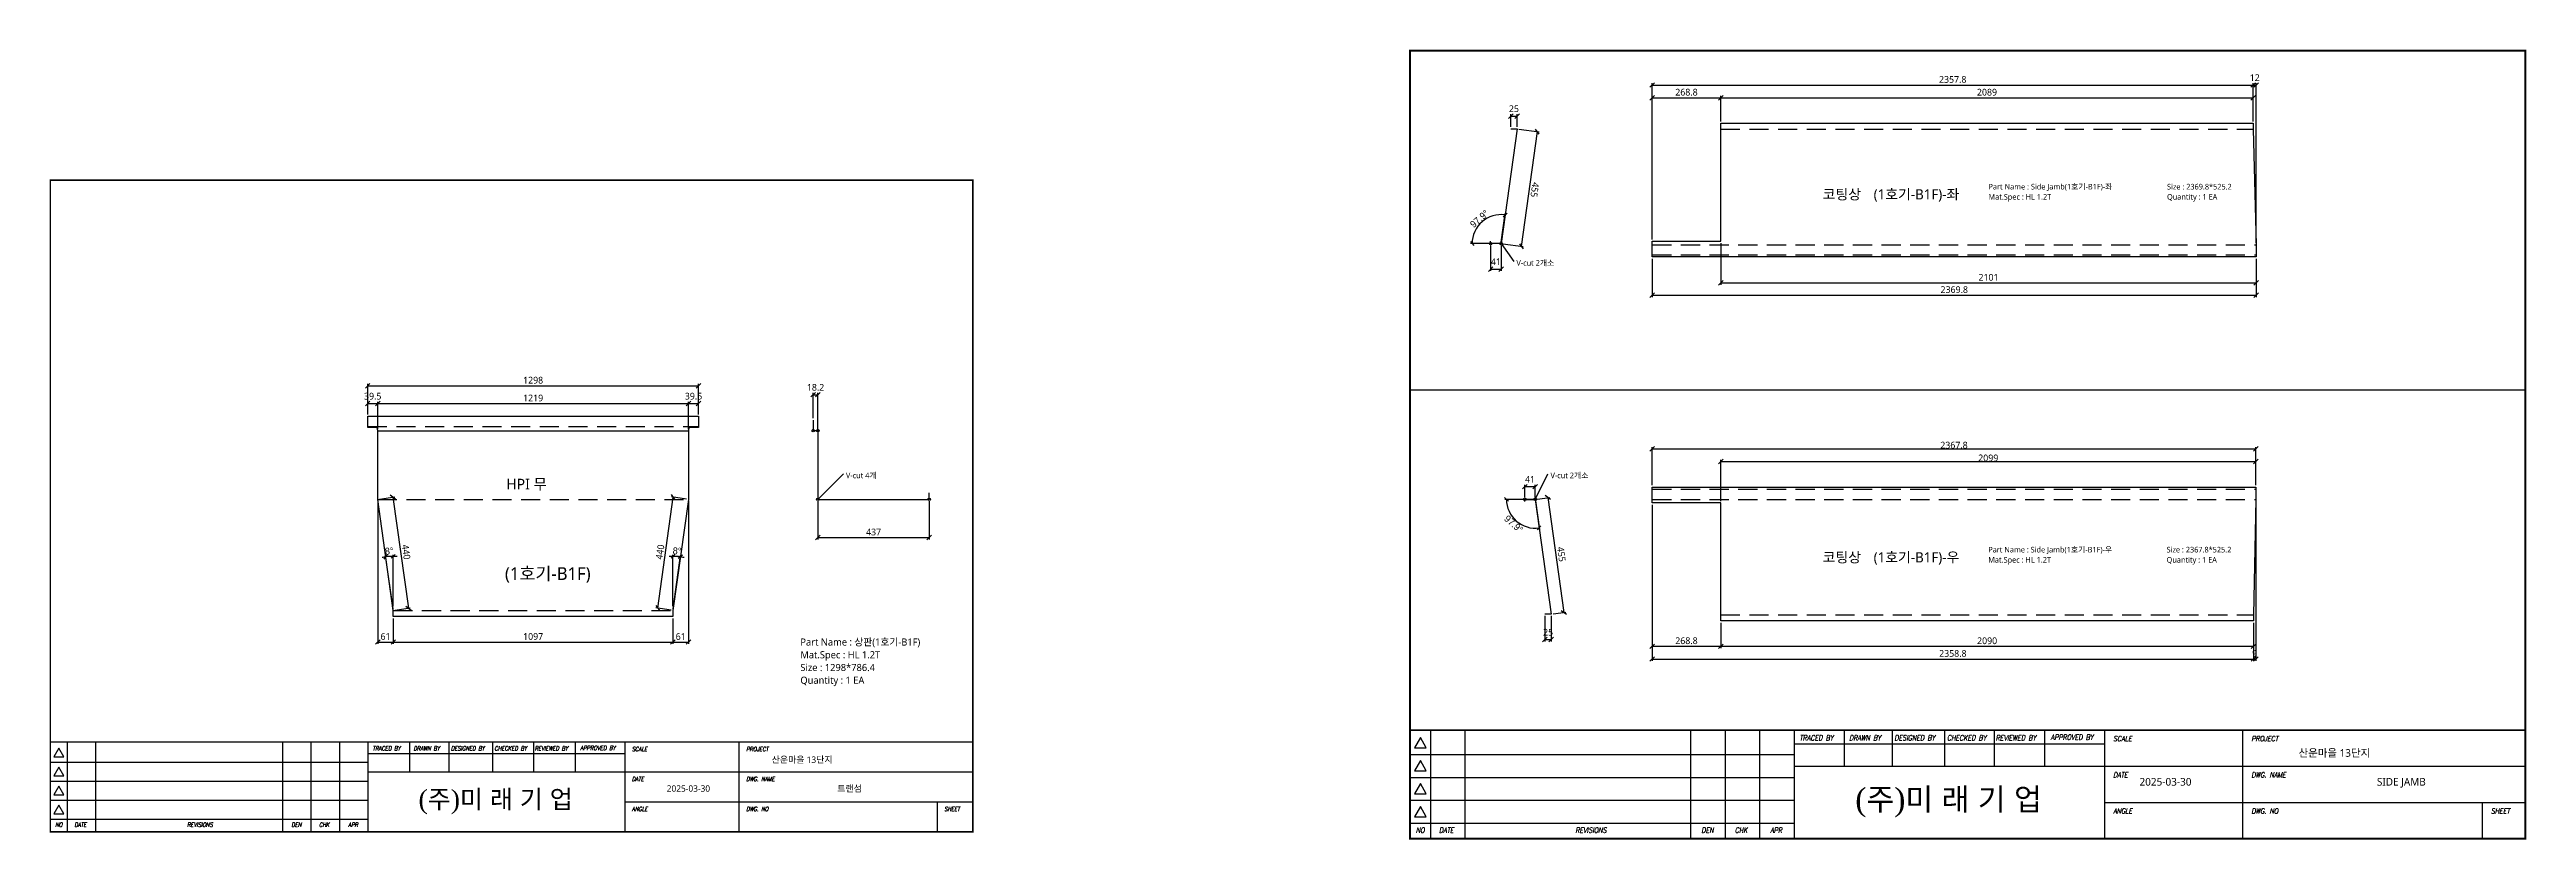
# Model space of a CAD drawing. Extents: x 674 to 10492, y -109346 to 1748.
# Drawn here: x 712 to 10430, y -57336 to -54234 of the extents above; entities that cross this region are included whole.
import ezdxf
from ezdxf.enums import TextEntityAlignment as Align

# ---------------------------------------------------------------- set-up
doc = ezdxf.new("R2010")
doc.units = 0
doc.header["$LTSCALE"] = 10
doc.header["$MEASUREMENT"] = 0
doc.linetypes.add('DASHED2', pattern=[0.375, 0.25, -0.125])
doc.layers.get('0').update_dxf_attribs({"linetype": 'CONTINUOUS'})
for name, color, linetype in [('22', 8, 'DASHED2'), ('dim', 3, 'CONTINUOUS'), ('FROM', 7, 'CONTINUOUS'), ('HIDDEN2', 8, 'CONTINUOUS'), ('레이져', 7, 'CONTINUOUS')]:
    doc.layers.add(name, color=color, linetype=linetype)
doc.styles.add('G1', font='batang.ttc', dxfattribs={"height": 20})
doc.styles.add('ITALICT', font='italict')
doc.styles.add('JKW', font='')
doc.styles.add('MIRAESTYLE', font='gulim.ttc')
doc.styles.add('YCKIM', font='gulim.ttc')
doc.styles.get('JKW').set_extended_font_data('NanumGothic')
doc.dimstyles.new('MIRAE', dxfattribs={"dimscale": 100, "dimtxt": 0.25, "dimasz": 0.15, "dimexe": 0.06, "dimexo": 0.06, "dimgap": 0.07, "dimtad": 1, "dimdec": 1, "dimtxsty": 'YCKIM', "dimblk": 'OBLIQUE', "dimcen": 2.5, "dimclrd": 3, "dimclre": 3, "dimclrt": 256, "dimadec": 1, "dimazin": 3, "dimtfac": 0.5, "dimtix": 1, "dimtmove": 0, "dimatfit": 3, "dimldrblk": 'OBLIQUE'})
doc.dimstyles.get("Standard").update_dxf_attribs({"dimtxt": 2.5, "dimasz": 2.5, "dimexe": 1.25, "dimexo": 0.625, "dimtad": 1, "dimtxsty": 'MIRAESTYLE', "dimcen": 2.5, "dimazin": 3, "dimtfac": 1, "dimtmove": 0, "dimatfit": 3})
doc.dimstyles.new('미래', dxfattribs={"dimscale": 120, "dimtxt": 0.2, "dimasz": 0.15, "dimexe": 0.06, "dimexo": 0.06, "dimgap": 0.07, "dimtad": 1, "dimdec": 1, "dimlfac": -1, "dimtxsty": 'JKW', "dimblk": 'OBLIQUE', "dimcen": 2.5, "dimclrd": 3, "dimclre": 3, "dimclrt": 256, "dimadec": 1, "dimazin": 2, "dimtfac": 0.5, "dimtmove": 1, "dimatfit": 3, "dimarcsym": 1})

# ---------------------------------------------------------------- blocks, each defined once
blk = doc.blocks.new('_OBLIQUE')
at = {"color": 0, "linetype": 'ByBlock'}
blk.add_line((-0.5, -0.5), (0.5, 0.5), dxfattribs=at)
blk = doc.blocks.new('3')
at = {"layer": 'FROM', "color": 7}
blk.add_line((25823.5, 11169), (25823.5, 11496.2), dxfattribs=at)
at = {"layer": 'FROM', "color": 2}
for p, q in [((25885.8, 11169), (25885.8, 11496.2)), ((25989.7, 11169), (25989.7, 11496.2)), ((26670, 11169), (26670, 11496.2)), ((26773.9, 11169), (26773.9, 11496.2)), ((26877.7, 11169), (26877.7, 11496.2)), ((25823.5, 11422.9), (26981.6, 11422.9)), ((25823.5, 11353.6), (26981.6, 11353.6)), ((25823.5, 11284.4), (26981.6, 11284.4)), ((25823.5, 11215.1), (26981.6, 11215.1))]:
    blk.add_line(p, q, dxfattribs=at)
at = {"layer": 'FROM', "color": 0}
for p, q in [((26981.6, 11169), (26981.6, 11496.2)), ((27131.3, 11496.2), (27131.3, 11387.2)), ((27276.5, 11387.2), (27276.5, 11496.2)), ((27434, 11496.2), (27434, 11387.2)), ((27583.7, 11496.2), (27583.7, 11387.2)), ((27735.3, 11496.2), (27735.3, 11387.2)), ((27915.7, 11496.2), (27915.7, 11169)), ((28332.2, 11169), (28332.2, 11496.2)), ((26981.6, 11454.7), (27915.7, 11454.7)), ((26981.6, 11387.2), (29183.5, 11387.2)), ((27915.7, 11278.1), (29183.5, 11278.1))]:
    blk.add_line(p, q, dxfattribs=at)
at = {"layer": 'FROM'}
blk.add_line((29053.7, 11278.1), (29053.7, 11169), dxfattribs=at)
at = {"layer": 'FROM', "color": 0, "const_width": 5.89}
blk.add_lwpolyline([(25823.5, 11169), (29183.5, 11169), (29183.5, 13545), (25823.5, 13545)], close=True, dxfattribs=at)
at = {"layer": 'FROM', "color": 0, "const_width": 4.87}
blk.add_lwpolyline([(25823.5, 11496.2), (29183.5, 11496.2)], dxfattribs=at)
at = {"layer": 'FROM', "color": 2}
for points in [[(25854.7, 11473.5), (25836.7, 11442.3), (25872.7, 11442.3)], [(25854.7, 11404.3), (25836.7, 11373.1), (25872.7, 11373.1)], [(25854.7, 11335), (25836.7, 11303.8), (25872.7, 11303.8)], [(25854.7, 11265.7), (25836.7, 11234.6), (25872.7, 11234.6)]]:
    blk.add_lwpolyline(points, close=True, dxfattribs=at)
at = {"layer": 'FROM', "color": 4, "style": 'ITALICT', "width": 0.8}
for s, height, p in [('TRACED BY', 15.58, (26997.2, 11465)), ('DRAWN BY', 15.58, (27146.3, 11465)), ('DESIGNED BY', 15.583, (27282.8, 11465)), ('CHECKED BY', 15.58, (27441.2, 11465)), ('REVIEWED BY', 15.583, (27587.9, 11465)), ('APPROVED BY', 15.583, (27753.8, 11466.9)), ('SCALE', 15.58, (27941.7, 11462.5)), ('PROJECT', 15.58, (28358.1, 11462.5)), ('DATE', 15.58, (27941.7, 11353.4)), ('DWG. NAME', 15.58, (28358.1, 11353.4)), ('NO', 15.58, (25841.2, 11186.7)), ('DATE', 15.58, (25911.2, 11186.7)), ('REVISIONS', 15.58, (26321.6, 11186.7)), ('DEN', 15.58, (26701.4, 11186.7)), ('CHK', 15.58, (26802.1, 11186.7)), ('APR', 15.58, (26908.6, 11186.7)), ('ANGLE', 15.58, (27941.7, 11244.4)), ('DWG. NO', 15.58, (28358.1, 11244.4)), ('SHEET', 15.58, (29079.6, 11244.4))]:
    blk.add_text(s, height=height, dxfattribs=at).set_placement(p)
blk = doc.blocks.new('transom_frame')
at = {"xscale": 0.837272107773114, "yscale": 0.837272107773114, "zscale": 0.837272107773114}
blk.add_blockref('3', (-21621.3, -9351.5), dxfattribs=at)
at = {"style": 'G1'}
blk.add_text('(주)미 래 기 업', height=55.92, dxfattribs=at).set_placement((1358.1, 93.9), align=Align.MIDDLE)
blk = doc.blocks.new('side_frame')
at = {"color": 8}
blk.add_line((4557, 1833), (0, 1833), dxfattribs=at)
at = {"xscale": 1.356231088589885, "yscale": 1.356231088589885, "zscale": 1.356231088589885}
blk.add_blockref('3', (-35023, -15148), dxfattribs=at)
at = {"style": 'G1'}
blk.add_text('(주)미 래 기 업', height=90.6, dxfattribs=at).set_placement((2200, 152), align=Align.MIDDLE)

msp = doc.modelspace()

# ---------------------------------------------------------------- linework, layer by layer
for p, q in [((6470, -54545), (6407.1, -54995.63)), ((6445, -54545), (6470, -54545)), ((6366.1, -54995.63), (6366.1, -54986.63)), ((6407.1, -54995.63), (6366.1, -54995.63)), ((3708.5, -55689), (3708.5, -55730)), ((3708.5, -55730), (3726.7, -55730)), ((3726.7, -55730), (3726.7, -55730)), ((3726.7, -55730), (3726.7, -56000)), ((3726.7, -56000), (4163.7, -56000)), ((4163.7, -56000), (4163.7, -55975)), ((6500, -56009), (6500, -56000)), ((6500, -56000), (6541, -56000)), ((6541, -56000), (6603.9, -56450.63)), ((6603.9, -56450.63), (6578.9, -56450.63))]:
    msp.add_line(p, q)
at = {"color": 6}
for centre in [(6366.1, -54995.63), (6407.1, -54995.63), (3708.5, -55730), (3726.7, -55730), (3726.7, -56000), (4163.7, -56000), (6500, -56000), (6541, -56000)]:
    msp.add_circle(centre, 5, dxfattribs=at)
at = {"layer": '22', "ltscale": 30}
for p, q in [((7268.8, -54546.8), (9357.8, -54546.8)), ((7000, -55000), (9369.8, -55000)), ((7000, -55039.8), (9369.8, -55039.8)), ((1960.5, -55714.2), (3258.5, -55714.2)), ((7000, -55960.2), (9367.8, -55960.2)), ((2000, -56000), (3219, -56000)), ((7000, -56000), (9367.8, -56000)), ((2061, -56435.8), (3158, -56435.8)), ((7268.8, -56453.2), (9358.8, -56453.2))]:
    msp.add_line(p, q, dxfattribs=at)
at = {"layer": 'HIDDEN2'}
msp.add_line((2000, -55731.2), (3219, -55731.2), dxfattribs=at)
at = {"layer": '레이져'}
for p, q in [((7268.8, -54523), (9357.8, -54523)), ((7268.8, -54546.8), (7268.8, -54523)), ((7268.8, -54986.3), (7268.8, -54546.8)), ((7268.8, -54546.8), (7268.8, -54546.8)), ((9357.8, -54523), (9357.8, -54546.8)), ((9357.8, -54546.8), (9369.8, -55000)), ((7000, -55000), (7000, -54986.3)), ((7000, -54986.3), (7268.8, -54986.3)), ((7000, -55039.8), (7000, -55000)), ((9369.8, -55000), (9369.8, -55039.8)), ((7000, -55048.2), (7000, -55039.8)), ((9369.8, -55048.2), (7000, -55048.2)), ((9369.8, -55039.8), (9369.8, -55048.2)), ((1960.5, -55673.8), (3258.5, -55673.8)), ((1960.5, -55714.2), (1960.5, -55673.8)), ((3258.5, -55673.8), (3258.5, -55714.2)), ((1960.5, -55718.1), (1960.5, -55714.2)), ((1998.11, -55718.1), (1960.5, -55718.1)), ((2000, -55731.2), (1998.11, -55718.1)), ((2000, -56000), (2000, -55731.2)), ((3220.89, -55718.1), (3219, -55731.2)), ((3219, -55731.2), (3219, -56000)), ((3258.5, -55718.1), (3220.89, -55718.1)), ((3258.5, -55714.2), (3258.5, -55718.1)), ((7000, -55951.8), (9367.8, -55951.8)), ((7000, -55960.2), (7000, -55951.8)), ((7000, -56000), (7000, -55960.2)), ((9367.8, -55951.8), (9367.8, -55960.2)), ((9367.8, -55960.2), (9367.8, -56000)), ((2061, -56435.8), (2000, -56000)), ((3219, -56000), (3158, -56435.8)), ((7000, -56013.7), (7000, -56000)), ((7268.8, -56013.7), (7000, -56013.7)), ((7268.8, -56453.2), (7268.8, -56013.7)), ((9367.8, -56000), (9358.8, -56453.2)), ((2061, -56460.2), (2061, -56435.8)), ((2061, -56435.8), (2061, -56435.8)), ((3158, -56435.8), (3158, -56435.8)), ((3158, -56435.8), (3158, -56460.2)), ((7268.8, -56477), (7268.8, -56453.2)), ((9358.8, -56453.2), (9358.8, -56477)), ((3158, -56460.2), (2061, -56460.2)), ((9358.8, -56477), (7268.8, -56477)), ((9358.8, -56477), (9358.8, -56477))]:
    msp.add_line(p, q, dxfattribs=at)

# ---------------------------------------------------------------- block references
for name, p, xscale, yscale in [('side_frame', (6050, -57331.8, 0.96), 0.9602888086642599, 0.9602888086642599), ('transom_frame', (715.5, -57305.2, 1.29), 1.286328125, 1.286328125)]:
    msp.add_blockref(name, p, dxfattribs=dict(xscale=xscale, yscale=yscale))

# ---------------------------------------------------------------- texts
at = {"style": 'JKW'}
for s, height, p in [('코팅상', 40, (7668.8, -54802.17)), ('Part Name : Side Jamb(1호기-B1F)-좌', 22, (8319.3, -54772.17)), ('Mat.Spec : HL 1.2T ', 22, (8319.3, -54812.17)), ('Size : 2369.8*525.2 ', 22, (9019.63, -54772.17)), ('Quantity : 1 EA ', 22, (9019.63, -54812.17)), ('코팅상', 40, (7668.8, -56227.5)), ('Part Name : Side Jamb(1호기-B1F)-우', 22, (8318.3, -56197.5)), ('Mat.Spec : HL 1.2T ', 22, (8318.3, -56237.5)), ('Size : 2367.8*525.2 ', 22, (9017.97, -56197.5)), ('Quantity : 1 EA ', 22, (9017.97, -56237.5)), ('Part Name : 상판(1호기-B1F)', 28, (3658, -56560.2)), ('Size : 1298*786.4', 28, (3658, -56660.2)), ('Mat.Spec : HL 1.2T', 28, (3658, -56610.2)), ('Quantity : 1 EA', 28, (3658, -56710.2)), ('산운마을 13단지', 25, (3545.42, -57022.21)), ('산운마을 13단지', 30, (9535.85, -56995.7)), ('2025-03-30', 25, (3133.8, -57135.4)), ('트랜섬', 25, (3802.69, -57135.4)), ('2025-03-30', 30, (8911.66, -57109.01)), ('SIDE JAMB', 30, (9843.14, -57109.01))]:
    msp.add_text(s, height=height, dxfattribs=at).set_placement(p, align=Align.MIDDLE_LEFT)
at = {"char_height": 22, "attachment_point": 1, "style": 'JKW'}
for s, insert in [('V-cut 2개소', (6467.1, -55060.63)), ('V-cut 4개', (3836.7, -55895)), ('V-cut 2개소', (6601, -55895))]:
    msp.add_mtext(s, dxfattribs=dict(at, insert=insert))
at = {"layer": '레이져', "style": 'JKW'}
for s, height, p in [('(1호기-B1F)-좌', 40, (7868.8, -54802.17)), ('HPI 무', 42, (2504.5, -55940)), ('(1호기-B1F)', 50, (2499, -56291.33)), ('(1호기-B1F)-우', 40, (7868.8, -56227.5))]:
    msp.add_text(s, height=height, dxfattribs=at).set_placement(p, align=Align.MIDDLE_LEFT)

# ---------------------------------------------------------------- dimensions: what is measured, and where the dimension line sits
for base, line1, line2 in [((6392.57, -54882.97), ((6366.1, -54995.63), (6407.1, -54995.63)), ((6407.1, -54995.63), (6470, -54545))), ((2045.75, -56224.35), ((2061, -56435.8), (2000, -56000)), ((2061, -56435.8), (2061, -56425.8))), ((3173.25, -56224.35), ((3158, -56435.8), (3158, -56425.8)), ((3158, -56435.8), (3219, -56000))), ((6531.48, -56112.66), ((6541, -56000), (6603.9, -56450.63)), ((6541, -56000), (6500, -56000)))]:
    msp.add_angular_dim_2l(base=base, line1=line1, line2=line2, dimstyle='mirae', override={"dimtxt": 0.27, "dimgap": 0.02, "dimdec": 0, "dimlfac": 1, "dimdsep": 46, "dimclrt": 7}).render()
at = {"layer": 'dim'}
for base, p1, p2, override in [((7000, -54373), (7000, -54986.3), (9357.8, -54523), {"dimtxt": 0.22, "dimgap": 0.07, "dimdec": 1, "dimlfac": 1, "dimdsep": 46, "dimclrt": 7}), ((7000, -54423), (7000, -54986.3), (7268.8, -54523), {"dimtxt": 0.22, "dimgap": 0.07, "dimdec": 1, "dimlfac": 1, "dimdsep": 46, "dimclrt": 7}), ((7268.8, -54423), (7268.8, -54523), (9357.8, -54523), {"dimtxt": 0.22, "dimgap": 0.07, "dimdec": 1, "dimlfac": 1, "dimdsep": 46, "dimclrt": 7}), ((9357.8, -54373), (9357.8, -54523), (9369.8, -55000), {"dimtxt": 0.22, "dimgap": 0.07, "dimdec": 1, "dimlfac": 1, "dimdsep": 46, "dimclrt": 7}), ((6445, -54495), (6445, -54545), (6470, -54545), {"dimtxt": 0.22, "dimgap": 0.07, "dimdec": 1, "dimlfac": 1, "dimdsep": 46, "dimclrt": 7}), ((6366.1, -55095.63), (6366.1, -54995.63), (6407.1, -54995.63), {"dimtxt": 0.22, "dimgap": 0.07, "dimdec": 1, "dimlfac": 1, "dimdsep": 46, "dimclrt": 7}), ((7268.8, -55150), (7268.8, -54986.3), (9369.8, -55048.2), {"dimtxt": 0.22, "dimgap": 0.07, "dimdec": 1, "dimlfac": 1, "dimdsep": 46, "dimclrt": 7}), ((7000, -55198.2), (7000, -55048.2), (9369.8, -55048.2), {"dimtxt": 0.22, "dimgap": 0.07, "dimdec": 1, "dimlfac": 1, "dimdsep": 46, "dimclrt": 7}), ((1960.5, -55623.8), (1960.5, -55673.8), (2000, -55731.2), {"dimtxt": 0.22, "dimgap": 0.07, "dimdec": 1, "dimlfac": 1, "dimdsep": 46, "dimclrt": 7}), ((1960.5, -55553.8), (1960.5, -55673.8), (3258.5, -55673.8), {"dimtxt": 0.22, "dimgap": 0.07, "dimdec": 1, "dimlfac": 1, "dimdsep": 46, "dimclrt": 7}), ((3219, -55623.8), (3219, -55731.2), (3258.5, -55673.8), {"dimtxt": 0.22, "dimgap": 0.07, "dimdec": 1, "dimlfac": 1, "dimdsep": 46, "dimclrt": 7}), ((3708.5, -55589), (3708.5, -55689), (3726.7, -55730), {"dimtxt": 0.22, "dimgap": 0.07, "dimdec": 1, "dimlfac": 1, "dimdsep": 46, "dimclrt": 7}), ((2000, -55623.8), (2000, -55731.2), (3219, -55731.2), {"dimtxt": 0.22, "dimgap": 0.07, "dimdec": 1, "dimlfac": 1, "dimdsep": 46, "dimclrt": 7}), ((7000, -55801.8), (7000, -55951.8), (9367.8, -55951.8), {"dimtxt": 0.22, "dimgap": 0.01, "dimdec": 1, "dimlfac": 1, "dimdsep": 46, "dimclrt": 7}), ((7268.8, -55851.8), (7268.8, -56013.7), (9367.8, -55951.8), {"dimtxt": 0.22, "dimgap": 0.01, "dimdec": 1, "dimlfac": 1, "dimdsep": 46, "dimclrt": 7}), ((6500, -55950), (6500, -56000), (6541, -56000), {"dimtxt": 0.22, "dimgap": 0.07, "dimdec": 1, "dimlfac": 1, "dimdsep": 46, "dimclrt": 7}), ((2000, -56560.2), (2000, -56000), (2061, -56460.2), {"dimtxt": 0.22, "dimgap": 0.07, "dimdec": 1, "dimlfac": 1, "dimdsep": 46, "dimclrt": 7}), ((3158, -56560.2), (3158, -56460.2), (3219, -56000), {"dimtxt": 0.22, "dimgap": 0.07, "dimdec": 1, "dimlfac": 1, "dimdsep": 46, "dimclrt": 7}), ((3726.7, -56150), (3726.7, -56000), (4163.7, -56000), {"dimtxt": 0.22, "dimgap": 0.07, "dimdec": 1, "dimlfac": 1, "dimdsep": 46, "dimclrt": 7}), ((7000, -56577), (7000, -56013.7), (7268.8, -56477), {"dimtxt": 0.22, "dimgap": 0.07, "dimdec": 1, "dimlfac": 1, "dimdsep": 46, "dimclrt": 7}), ((7000, -56627), (7000, -56013.7), (9358.8, -56477), {"dimtxt": 0.22, "dimgap": 0.07, "dimdec": 1, "dimlfac": 1, "dimdsep": 46, "dimclrt": 7}), ((9358.8, -56627), (9358.8, -56477), (9367.8, -56000), {"dimtxt": 0.22, "dimgap": 0.01, "dimdec": 1, "dimlfac": 1, "dimdsep": 46, "dimclrt": 7}), ((6578.9, -56550.63), (6578.9, -56450.63), (6603.9, -56450.63), {"dimtxt": 0.22, "dimgap": 0.07, "dimdec": 1, "dimlfac": 1, "dimdsep": 46, "dimclrt": 7}), ((2061, -56560.2), (2061, -56460.2), (3158, -56460.2), {"dimtxt": 0.22, "dimgap": 0.07, "dimdec": 1, "dimlfac": 1, "dimdsep": 46, "dimclrt": 7}), ((7268.8, -56577), (7268.8, -56477), (9358.8, -56477), {"dimtxt": 0.22, "dimgap": 0.07, "dimdec": 1, "dimlfac": 1, "dimdsep": 46, "dimclrt": 7})]:
    msp.add_linear_dim(base=base, p1=p1, p2=p2, dimstyle='미래', override=override, dxfattribs=at).render()
for base, p1, p2, angle in [((6549.23, -54556.06), (6470, -54545), (6407.1, -54995.63), 262.053537), ((2059.42, -55991.68), (2000, -56000), (2061, -56435.8), 277.968063), ((3098.58, -56427.48), (3158, -56435.8), (3219, -56000), 82.031937), ((6590.52, -55993.09), (6541, -56000), (6603.9, -56450.63), 277.946463)]:
    msp.add_linear_dim(base=base, p1=p1, p2=p2, angle=angle, dimstyle='미래', override={"dimtxt": 0.22, "dimgap": 0.07, "dimdec": 1, "dimlfac": 1, "dimdsep": 46, "dimclrt": 7}, dxfattribs=at).render()

# ---------------------------------------------------------------- leaders
for points in [[(6407.1, -54995.63), (6457.1, -55065.63)], [(3726.7, -56000), (3826.7, -55900)], [(6541, -56000), (6591, -55900)]]:
    msp.add_leader(points, dimstyle='Standard', dxfattribs=at)

doc.saveas('drawing.dxf')
